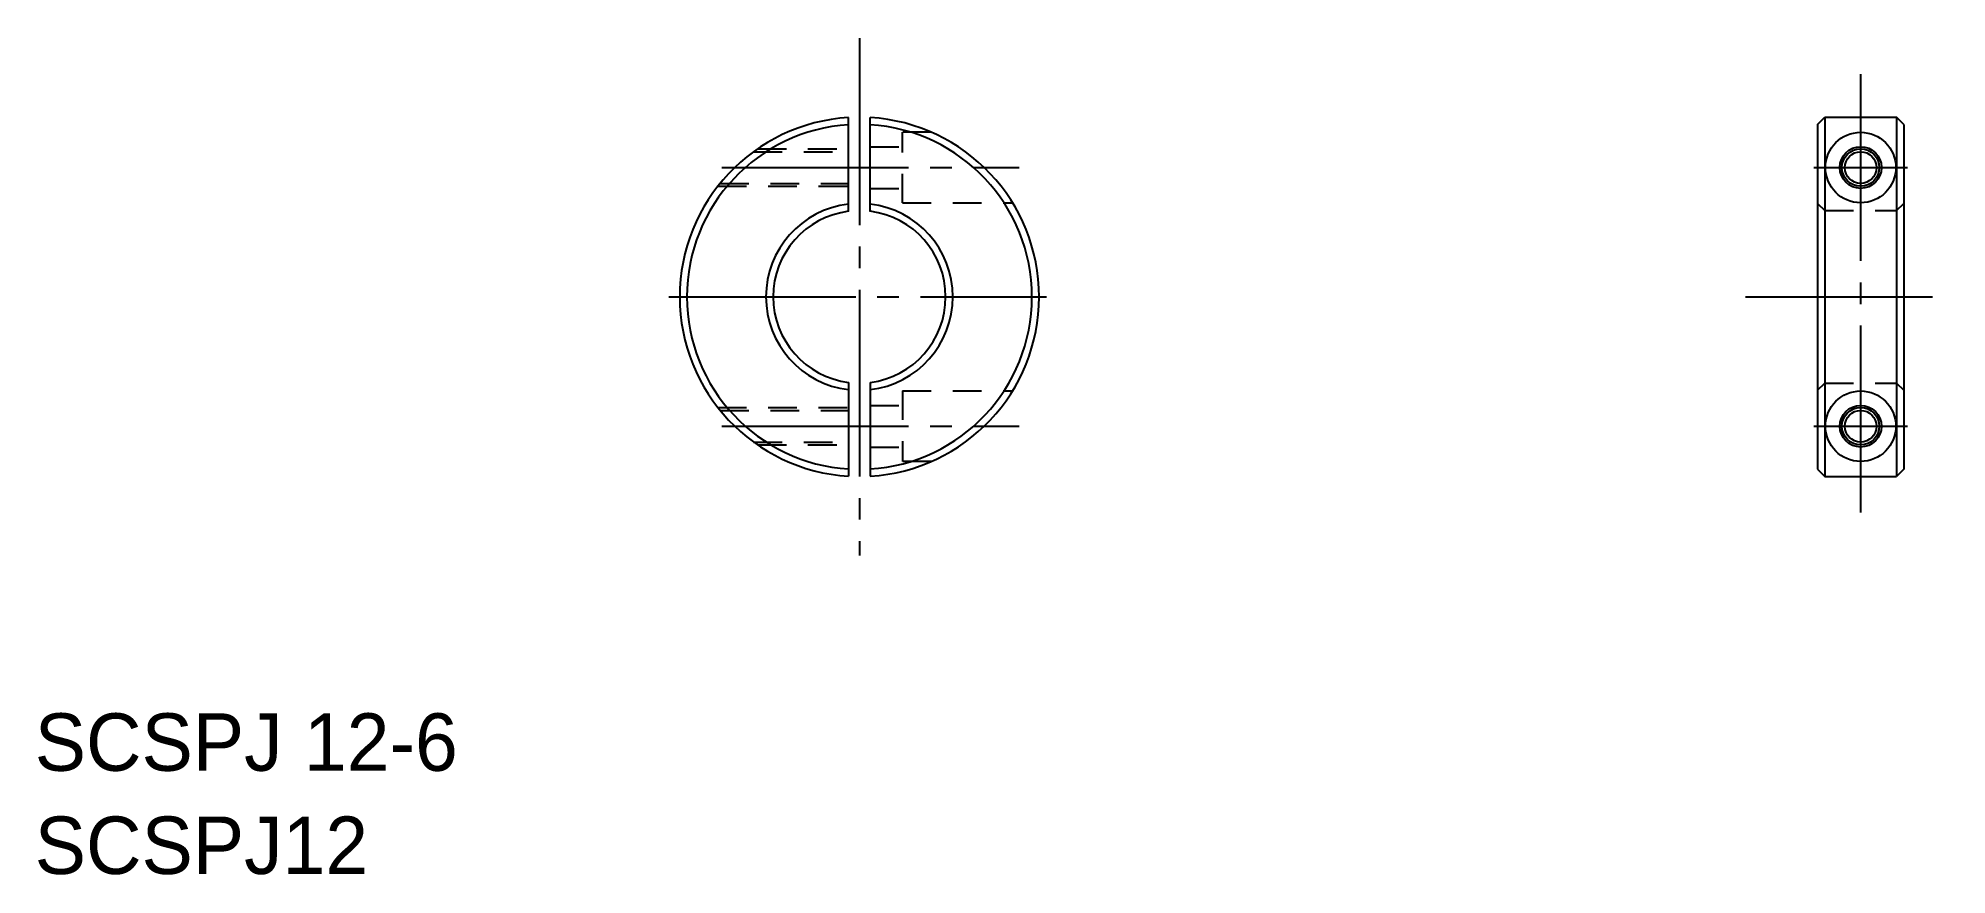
# Model space of a CAD drawing. Extents: x 67 to 199, y 215 to 274.
import ezdxf

# ---------------------------------------------------------------- set-up
doc = ezdxf.new("R2010")
doc.units = 0
doc.linetypes.add('CENTER', pattern=[17.5, 13, -1.5, 1.5, -1.5])
doc.linetypes.add('DASHED', pattern=[3.5, 2, -1.5])
doc.layers.get('0').update_dxf_attribs({"linetype": 'CONTINUOUS'})
doc.layers.add('CENTER', color=1, linetype='CENTER')

msp = doc.modelspace()

# ---------------------------------------------------------------- linework, layer by layer
at = {"color": 7, "linetype": 'CONTINUOUS'}
for p, q in [((122.9, 261.64), (122.9, 268.17)), ((124.4, 261.64), (124.4, 268.17)), ((190.3, 267.69), (190.8, 268.19)), ((190.3, 267.69), (190.3, 243.69)), ((190.8, 268.19), (190.8, 243.19)), ((190.8, 268.19), (195.8, 268.19)), ((195.8, 268.19), (195.8, 243.19)), ((196.3, 267.69), (195.8, 268.19)), ((196.3, 267.69), (196.3, 243.69)), ((122.9, 249.74), (122.9, 243.21)), ((124.4, 249.74), (124.4, 243.21)), ((190.3, 243.69), (190.8, 243.19)), ((190.8, 243.19), (195.8, 243.19)), ((196.3, 243.69), (195.8, 243.19))]:
    msp.add_line(p, q, dxfattribs=at)
at = {"color": 3, "linetype": 'DASHED'}
for p, q in [((128.66, 267.14), (126.65, 267.14)), ((126.65, 262.24), (126.65, 267.14)), ((116.28, 265.79), (122.9, 265.79)), ((116.57, 265.99), (122.9, 265.99)), ((124.4, 266.14), (126.65, 266.14)), ((113.8, 263.39), (122.9, 263.39)), ((113.96, 263.59), (122.9, 263.59)), ((124.4, 263.24), (126.65, 263.24)), ((126.65, 262.24), (134.3, 262.24)), ((190.3, 262.19), (190.8, 261.69)), ((190.8, 261.69), (195.8, 261.69)), ((195.8, 261.69), (196.3, 262.19)), ((190.3, 249.19), (190.8, 249.69)), ((190.8, 249.69), (195.8, 249.69)), ((195.8, 249.69), (196.3, 249.19)), ((126.65, 249.14), (134.3, 249.14)), ((126.65, 249.14), (126.65, 244.24)), ((113.8, 247.99), (122.9, 247.99)), ((113.96, 247.79), (122.9, 247.79)), ((124.4, 248.14), (126.65, 248.14)), ((116.28, 245.59), (122.9, 245.59)), ((116.57, 245.39), (122.9, 245.39)), ((124.4, 245.24), (126.65, 245.24)), ((128.66, 244.24), (126.65, 244.24))]:
    msp.add_line(p, q, dxfattribs=at)
for centre, radius in [((193.3, 264.69), 2.45), ((193.3, 264.69), 1.1), ((193.3, 246.69), 2.45), ((193.3, 246.69), 1.1)]:
    msp.add_circle(centre, radius)
at = {"color": 7, "linetype": 'CONTINUOUS'}
for centre in [(193.3, 264.69), (193.3, 246.69)]:
    msp.add_circle(centre, 1.45, dxfattribs=at)
at = {"color": 3, "linetype": 'CONTINUOUS'}
for centre in [(193.3, 264.69), (193.3, 246.69)]:
    msp.add_circle(centre, 1.3, dxfattribs=at)
at = {"color": 7, "linetype": 'CONTINUOUS'}
for radius, start, end in [(12.5, 93.4398, 266.5602), (12, 93.5833, 266.4167), (12.5, 273.4398, 86.5602), (12, 273.5833, 86.4167), (6.5, 96.6258, 263.3742), (6, 97.1808, 262.8192), (6.5, 276.6258, 83.3742), (6, 277.1808, 82.8192)]:
    msp.add_arc((123.65, 255.69), radius, start, end, dxfattribs=at)
at = {"layer": 'CENTER', "color": 1, "linetype": 'CENTER'}
for p, q in [((123.65, 273.69), (123.65, 237.69)), ((193.3, 271.19), (193.3, 240.19)), ((114.07, 264.69), (134.76, 264.69)), ((190.05, 264.69), (196.55, 264.69)), ((110.39, 255.69), (136.66, 255.69)), ((185.3, 255.69), (199.3, 255.69)), ((114.07, 246.69), (134.76, 246.69)), ((190.05, 246.69), (196.55, 246.69))]:
    msp.add_line(p, q, dxfattribs=at)

# ---------------------------------------------------------------- texts
for s, p in [('SCSPJ 12-6', (66.28, 222.71)), ('SCSPJ12', (66.28, 215.53))]:
    msp.add_text(s, height=4).set_placement(p)

doc.saveas('drawing.dxf')
